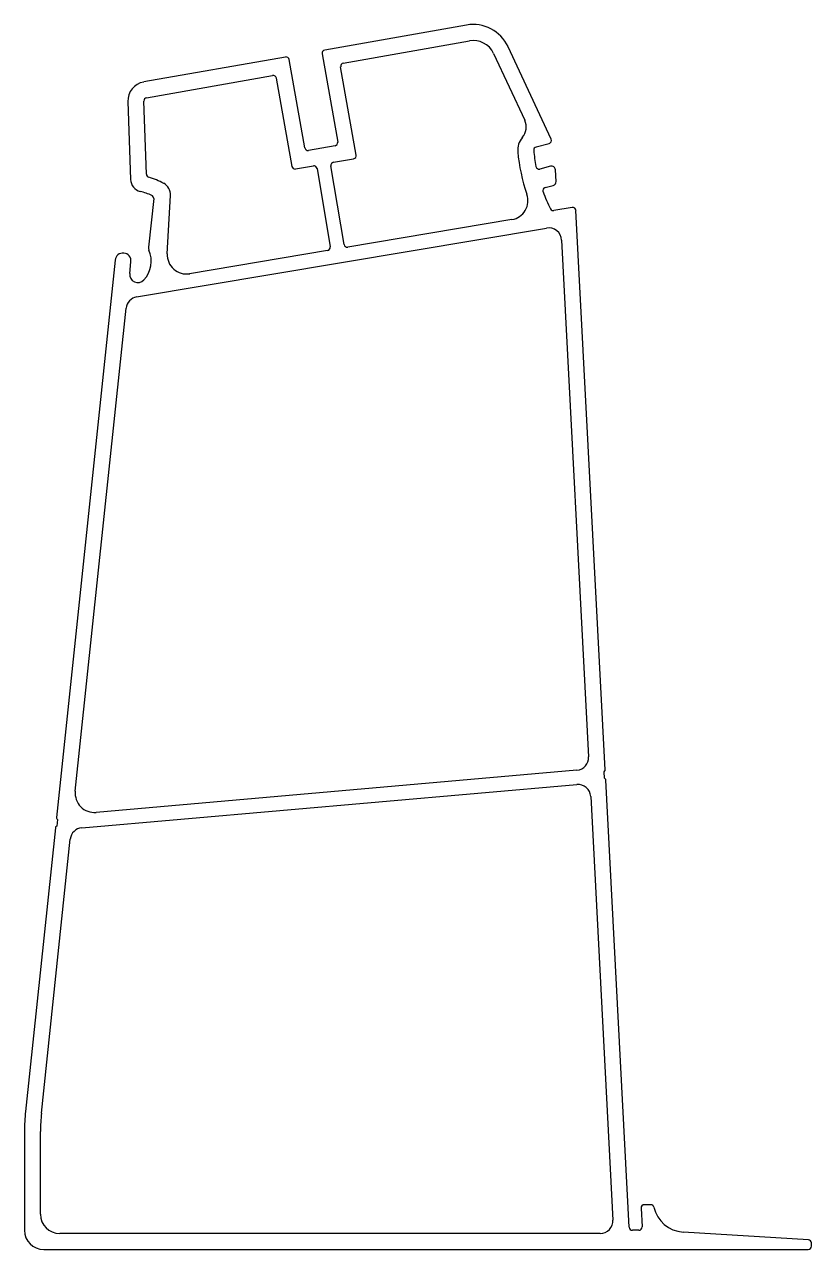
# Model space of a CAD drawing. Extents: x 7 to 130, y 6 to 198.
import ezdxf

# ---------------------------------------------------------------- set-up
doc = ezdxf.new("R2010")
doc.units = 0
doc.layers.get('0').update_dxf_attribs({"linetype": 'CONTINUOUS'})

msp = doc.modelspace()

# ---------------------------------------------------------------- linework, layer by layer
for p, q in [((76.21, 197.67), (54.05, 193.76)), ((56.95, 191.73), (76.64, 195.2)), ((80.42, 193.24), (85.29, 182.8)), ((89.41, 179.87), (82.69, 194.29)), ((47.95, 192.68), (25.79, 188.78)), ((50.96, 178.49), (48.53, 192.28)), ((53.65, 193.18), (56.08, 179.39)), ((26.23, 186.31), (45.92, 189.79)), ((58.98, 177.36), (56.54, 191.15)), ((46.5, 189.38), (48.93, 175.59)), ((23.32, 185.72), (23.74, 173.55)), ((26.21, 174.37), (25.81, 185.8)), ((55.67, 178.81), (51.54, 178.08)), ((87.06, 178.63), (89.09, 179.17)), ((55.43, 176.23), (58.57, 176.78)), ((49.51, 175.19), (52.28, 175.68)), ((52.86, 175.27), (54.92, 163.02)), ((57.09, 163.39), (55.02, 175.66)), ((89.34, 175.63), (87.67, 175.18)), ((90.19, 173.25), (90.09, 175.08)), ((88.49, 172.3), (89.74, 172.63)), ((27.35, 170.56), (26.55, 162.99)), ((29.47, 161.95), (29.97, 171.07)), ((92.71, 169.19), (89.86, 168.69)), ((97.87, 81.37), (93.29, 168.72)), ((83.3, 167.29), (57.66, 162.98)), ((24.69, 155.21), (88.71, 165.96)), ((91.03, 164.1), (95.26, 83.38)), ((21.31, 160.95), (12.16, 73.9)), ((54.51, 162.45), (32.96, 158.83)), ((23.61, 158.87), (23.8, 160.69)), ((15.11, 78.02), (23.04, 153.45)), ((93.44, 81.28), (18.35, 74.71)), ((97.69, 81.05), (97.81, 81.19)), ((97.74, 80.05), (97.69, 81.05)), ((16.14, 72.31), (93.42, 79.07)), ((97.87, 79.93), (97.74, 80.05)), ((101.62, 9.91), (97.96, 79.76)), ((95.59, 77.19), (99.05, 11.04)), ((12.22, 73.71), (12.33, 73.58)), ((12.33, 73.58), (12.23, 72.58)), ((11.99, 72.3), (7.34, 28)), ((12.23, 72.58), (12.09, 72.47)), ((9.82, 27.74), (14.32, 70.53)), ((7.17, 24.87), (7.17, 9.44)), ((9.67, 11.94), (9.67, 24.87)), ((104.96, 13.44), (103.96, 13.44)), ((103.46, 12.91), (103.61, 9.97)), ((97.06, 8.94), (12.67, 8.94)), ((103.12, 9.44), (102.12, 9.44)), ((129.6, 7.97), (110.02, 9.17)), ((10.17, 6.44), (129.57, 6.44)), ((130.07, 6.94), (130.07, 7.47))]:
    msp.add_line(p, q)
for centre, radius, start, end in [((77.25, 191.76), 6, 25, 100), ((77.25, 191.76), 3.5, 25, 100), ((54.14, 193.27), 0.5, 100, 190), ((48.03, 192.19), 0.5, 10, 100), ((57.04, 191.24), 0.5, 100, 190), ((46.01, 189.29), 0.5, 10, 100), ((26.31, 185.82), 3, 100, 181.9999), ((26.31, 185.82), 0.5, 100, 181.9999), ((83.02, 181.74), 2.5, 319.1934, 25), ((87.19, 178.14), 3, 139.1934, 185.0938), ((88.96, 179.66), 0.5, 284.9999, 25), ((51.45, 178.58), 0.5, 190, 280), ((55.59, 179.31), 0.5, 280, 10), ((87.19, 178.14), 0.5, 104.9999, 185.0938), ((111.59, 180.32), 25, 185.0938, 190.9479), ((55.52, 175.74), 0.5, 100, 189.537), ((58.48, 177.28), 0.5, 280, 10), ((111.59, 180.32), 27.5, 185.0938, 199.2895), ((26.71, 174.39), 0.5, 181.9999, 252.9574), ((49.42, 175.68), 0.5, 190, 280), ((52.37, 175.18), 0.5, 9.537, 100), ((87.54, 175.67), 0.5, 190.9479, 284.9996), ((89.49, 175.05), 0.6, 3.0001, 104.9996), ((25.74, 173.62), 2, 181.9999, 256.0269), ((22.56, 160.82), 13.69, 62.3671, 72.9574), ((27.98, 171.18), 2, 356.8414, 62.3671), ((88.61, 171.81), 0.5, 104.9995, 200.3133), ((89.59, 173.21), 0.6, 284.9995, 3.0001), ((22.56, 160.82), 11.19, 66.3197, 76.0269), ((26.85, 170.61), 0.5, 354.0216, 66.3197), ((82.8, 170.24), 3, 279.537, 19.2895), ((111.59, 180.32), 25, 200.3133, 207.0574), ((89.77, 169.18), 0.5, 207.5395, 280), ((92.8, 168.7), 0.5, 3, 100), ((89.04, 163.99), 2, 3, 99.537), ((27.75, 162.91), 1.2, 176.1477, 198.3673), ((54.42, 162.94), 0.5, 279.537, 9.537), ((57.58, 163.47), 0.5, 189.537, 279.537), ((22.56, 160.82), 1.25, 354, 174), ((22.56, 160.82), 4.4, 317.6961, 22.8866), ((32.47, 161.79), 3, 176.8414, 279.537), ((24.86, 158.69), 1.26, 171.8434, 318.8802), ((25.03, 153.24), 2, 99.537, 174), ((93.27, 83.28), 2, 275, 3), ((97.62, 81.35), 0.25, 317.9979, 3), ((93.59, 77.08), 2, 3, 95), ((97.71, 79.75), 0.25, 3, 48.0011), ((18.09, 77.7), 3, 174, 275), ((12.41, 73.87), 0.25, 174, 218.9968), ((12.24, 72.27), 0.25, 128.9955, 174), ((16.31, 70.32), 2, 95, 174), ((37.17, 24.87), 30, 174, 180), ((37.17, 24.87), 27.5, 174, 180), ((103.96, 12.94), 0.5, 90, 182.9995), ((104.96, 12.94), 0.5, 12.8386, 90), ((12.67, 11.94), 3, 180, 270), ((110.32, 14.16), 5, 192.8386, 266.4861), ((97.06, 10.94), 2, 270, 3), ((102.12, 9.94), 0.5, 183, 270), ((103.12, 9.94), 0.5, 270, 2.9995), ((10.17, 9.44), 3, 180, 270), ((129.57, 7.47), 0.5, 0, 86.4861), ((129.57, 6.94), 0.5, 270, 0)]:
    msp.add_arc(centre, radius, start, end)

doc.saveas('drawing.dxf')
